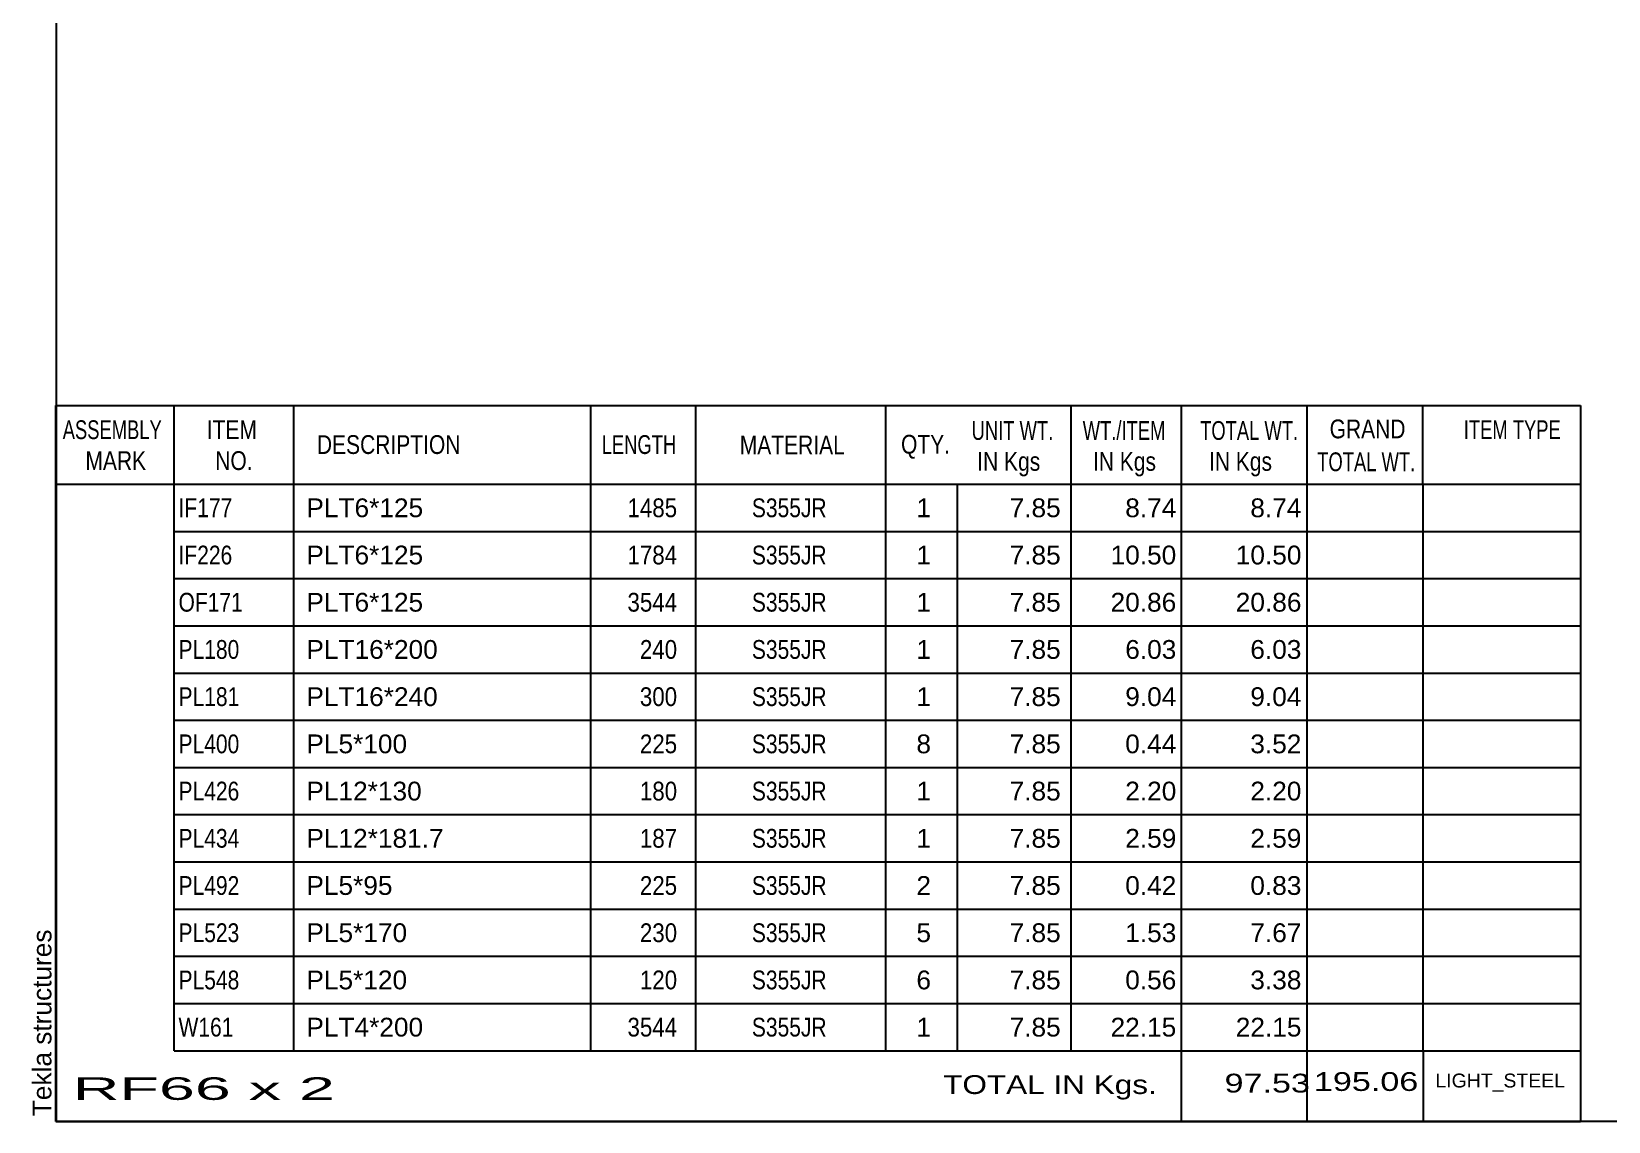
# Model space of a CAD drawing. Header units: millimetres. Extents: x -28 to 375, y -187 to 90.
# Drawn here: x -27.7 to 132.5, y -187 to -76.2 of the extents above; entities that cross this region are included whole.
import ezdxf

# ---------------------------------------------------------------- set-up
doc = ezdxf.new("R2010")
doc.units = ezdxf.units.MM
doc.styles.add('Arial', font='ARIAL.TTF', dxfattribs={"height": 0.2})

# ---------------------------------------------------------------- blocks, each defined once
blk = doc.blocks.new('Unknown-626819748-1210')
at = {"color": 5, "linetype": 'Continuous'}
for p, q in [((-25.18, 90.05), (-25.18, -186.95)), ((-25.18, -186.95), (374.82, -186.95))]:
    blk.add_line(p, q, dxfattribs=at)
at = {"color": 174, "linetype": 'Continuous', "style": 'Arial'}
blk.add_text('Tekla structures', height=1.9102, rotation=90, dxfattribs=at).set_placement((-25.68, -186.45))
blk = doc.blocks.new('CBS_BOM-626819748-5605')
at = {"color": 7, "linetype": 'Continuous'}
for p, q in [((-25.22, -122.19), (-25.22, -114.19)), ((-25.21, -114.19), (129.71, -114.19)), ((-13.22, -122.19), (-13.22, -114.19)), ((-1.03, -122.19), (-1.03, -114.19)), ((29.14, -122.19), (29.14, -114.19)), ((39.82, -122.19), (39.82, -114.19)), ((59.13, -122.19), (59.13, -114.19)), ((77.94, -122.19), (77.94, -114.19)), ((89.15, -122.19), (89.15, -114.19)), ((101.93, -122.19), (101.93, -114.19)), ((113.68, -122.19), (113.68, -114.19)), ((129.71, -114.19), (129.7, -122.18)), ((-25.22, -122.19), (129.71, -122.19)), ((-25.22, -126.99), (-25.22, -122.19)), ((-13.22, -126.99), (-13.22, -122.19)), ((-1.03, -126.99), (-1.03, -122.19)), ((29.14, -126.99), (29.14, -122.19)), ((39.82, -126.99), (39.82, -122.19)), ((59.13, -126.99), (59.13, -122.19)), ((66.4, -126.99), (66.4, -122.19)), ((77.94, -126.99), (77.94, -122.19)), ((89.15, -126.99), (89.15, -122.19)), ((101.93, -126.99), (101.93, -122.19)), ((113.7, -126.99), (113.7, -122.19)), ((129.71, -122.19), (129.71, -126.99)), ((-25.22, -131.79), (-25.22, -126.99)), ((-13.22, -126.99), (129.71, -126.99)), ((-13.22, -131.79), (-13.22, -126.99)), ((-1.03, -131.79), (-1.03, -126.99)), ((29.14, -131.79), (29.14, -126.99)), ((39.82, -131.79), (39.82, -126.99)), ((59.13, -131.79), (59.13, -126.99)), ((66.4, -131.79), (66.4, -126.99)), ((77.94, -131.79), (77.94, -126.99)), ((89.15, -131.79), (89.15, -126.99)), ((101.93, -131.79), (101.93, -126.99)), ((113.7, -131.79), (113.7, -126.99)), ((129.71, -126.99), (129.71, -131.79)), ((-25.22, -136.59), (-25.22, -131.79)), ((-13.22, -131.79), (129.71, -131.79)), ((-13.22, -136.59), (-13.22, -131.79)), ((-1.03, -136.59), (-1.03, -131.79)), ((29.14, -136.59), (29.14, -131.79)), ((39.82, -136.59), (39.82, -131.79)), ((59.13, -136.59), (59.13, -131.79)), ((66.4, -136.59), (66.4, -131.79)), ((77.94, -136.59), (77.94, -131.79)), ((89.15, -136.59), (89.15, -131.79)), ((101.93, -136.59), (101.93, -131.79)), ((113.7, -136.59), (113.7, -131.79)), ((129.71, -131.79), (129.71, -136.59)), ((-25.22, -141.39), (-25.22, -136.59)), ((-13.22, -136.59), (129.71, -136.59)), ((-13.22, -141.39), (-13.22, -136.59)), ((-1.03, -141.39), (-1.03, -136.59)), ((29.14, -141.39), (29.14, -136.59)), ((39.82, -141.39), (39.82, -136.59)), ((59.13, -141.39), (59.13, -136.59)), ((66.4, -141.39), (66.4, -136.59)), ((77.94, -141.39), (77.94, -136.59)), ((89.15, -141.39), (89.15, -136.59)), ((101.93, -141.39), (101.93, -136.59)), ((113.7, -141.39), (113.7, -136.59)), ((129.71, -136.59), (129.71, -141.39)), ((-25.22, -146.19), (-25.22, -141.39)), ((-13.22, -141.39), (129.71, -141.39)), ((-13.22, -146.19), (-13.22, -141.39)), ((-1.03, -146.19), (-1.03, -141.39)), ((29.14, -146.19), (29.14, -141.39)), ((39.82, -146.19), (39.82, -141.39)), ((59.13, -146.19), (59.13, -141.39)), ((66.4, -146.19), (66.4, -141.39)), ((77.94, -146.19), (77.94, -141.39)), ((89.15, -146.19), (89.15, -141.39)), ((101.93, -146.19), (101.93, -141.39)), ((113.7, -146.19), (113.7, -141.39)), ((129.71, -141.39), (129.71, -146.19)), ((-25.22, -150.99), (-25.22, -146.19)), ((-13.22, -146.19), (129.71, -146.19)), ((-13.22, -150.99), (-13.22, -146.19)), ((-1.03, -150.99), (-1.03, -146.19)), ((29.14, -150.99), (29.14, -146.19)), ((39.82, -150.99), (39.82, -146.19)), ((59.13, -150.99), (59.13, -146.19)), ((66.4, -150.99), (66.4, -146.19)), ((77.94, -150.99), (77.94, -146.19)), ((89.15, -150.99), (89.15, -146.19)), ((101.93, -150.99), (101.93, -146.19)), ((113.7, -150.99), (113.7, -146.19)), ((129.71, -146.19), (129.71, -150.99)), ((-25.22, -155.79), (-25.22, -150.99)), ((-13.22, -150.99), (129.71, -150.99)), ((-13.22, -155.79), (-13.22, -150.99)), ((-1.03, -155.79), (-1.03, -150.99)), ((29.14, -155.79), (29.14, -150.99)), ((39.82, -155.79), (39.82, -150.99)), ((59.13, -155.79), (59.13, -150.99)), ((66.4, -155.79), (66.4, -150.99)), ((77.94, -155.79), (77.94, -150.99)), ((89.15, -155.79), (89.15, -150.99)), ((101.93, -155.79), (101.93, -150.99)), ((113.7, -155.79), (113.7, -150.99)), ((129.71, -150.99), (129.71, -155.79)), ((-25.22, -160.59), (-25.22, -155.79)), ((-13.22, -155.79), (129.71, -155.79)), ((-13.22, -160.59), (-13.22, -155.79)), ((-1.03, -160.59), (-1.03, -155.79)), ((29.14, -160.59), (29.14, -155.79)), ((39.82, -160.59), (39.82, -155.79)), ((59.13, -160.59), (59.13, -155.79)), ((66.4, -160.59), (66.4, -155.79)), ((77.94, -160.59), (77.94, -155.79)), ((89.15, -160.59), (89.15, -155.79)), ((101.93, -160.59), (101.93, -155.79)), ((113.7, -160.59), (113.7, -155.79)), ((129.71, -155.79), (129.71, -160.59)), ((-25.22, -165.39), (-25.22, -160.59)), ((-13.22, -160.59), (129.71, -160.59)), ((-13.22, -165.39), (-13.22, -160.59)), ((-1.03, -165.39), (-1.03, -160.59)), ((29.14, -165.39), (29.14, -160.59)), ((39.82, -165.39), (39.82, -160.59)), ((59.13, -165.39), (59.13, -160.59)), ((66.4, -165.39), (66.4, -160.59)), ((77.94, -165.39), (77.94, -160.59)), ((89.15, -165.39), (89.15, -160.59)), ((101.93, -165.39), (101.93, -160.59)), ((113.7, -165.39), (113.7, -160.59)), ((129.71, -160.59), (129.71, -165.39)), ((-25.22, -170.19), (-25.22, -165.39)), ((-13.22, -165.39), (129.71, -165.39)), ((-13.22, -170.19), (-13.22, -165.39)), ((-1.03, -170.19), (-1.03, -165.39)), ((29.14, -170.19), (29.14, -165.39)), ((39.82, -170.19), (39.82, -165.39)), ((59.13, -170.19), (59.13, -165.39)), ((66.4, -170.19), (66.4, -165.39)), ((77.94, -170.19), (77.94, -165.39)), ((89.15, -170.19), (89.15, -165.39)), ((101.93, -170.19), (101.93, -165.39)), ((113.7, -170.19), (113.7, -165.39)), ((129.71, -165.39), (129.71, -170.19)), ((-25.22, -174.99), (-25.22, -170.19)), ((-13.22, -170.19), (129.71, -170.19)), ((-13.22, -174.99), (-13.22, -170.19)), ((-1.03, -174.99), (-1.03, -170.19)), ((29.14, -174.99), (29.14, -170.19)), ((39.82, -174.99), (39.82, -170.19)), ((59.13, -174.99), (59.13, -170.19)), ((66.4, -174.99), (66.4, -170.19)), ((77.94, -174.99), (77.94, -170.19)), ((89.15, -174.99), (89.15, -170.19)), ((101.93, -174.99), (101.93, -170.19)), ((113.7, -174.99), (113.7, -170.19)), ((129.71, -170.19), (129.71, -174.99)), ((-25.22, -179.79), (-25.22, -174.99)), ((-13.22, -174.99), (129.71, -174.99)), ((-13.22, -179.79), (-13.22, -174.99)), ((-1.03, -179.79), (-1.03, -174.99)), ((29.14, -179.79), (29.14, -174.99)), ((39.82, -179.79), (39.82, -174.99)), ((59.13, -179.79), (59.13, -174.99)), ((66.4, -179.79), (66.4, -174.99)), ((77.94, -179.79), (77.94, -174.99)), ((89.15, -179.79), (89.15, -174.99)), ((101.93, -179.79), (101.93, -174.99)), ((113.7, -179.79), (113.7, -174.99)), ((129.71, -174.99), (129.71, -179.79)), ((-25.22, -186.99), (-25.22, -179.8)), ((-13.22, -179.79), (129.71, -179.79)), ((89.15, -186.99), (89.15, -179.8)), ((101.93, -186.99), (101.93, -179.8)), ((113.74, -186.99), (113.74, -179.8)), ((129.71, -179.79), (129.71, -186.99)), ((-25.22, -186.99), (129.71, -186.99))]:
    blk.add_line(p, q, dxfattribs=at)
at = {"color": 3, "linetype": 'Continuous', "style": 'Arial'}
for s, height, width, p in [('ASSEMBLY', 1.91, 0.7, (-24.53, -117.61)), ('ITEM', 1.91, 0.8, (-9.89, -117.61)), ('UNIT WT.', 1.91, 0.7, (67.83, -117.69)), ('WT./ITEM', 1.91, 0.7, (79.12, -117.69)), ('TOTAL WT.', 1.91, 0.7, (91.05, -117.69)), ('GRAND', 1.91, 0.8, (104.21, -117.53)), ('ITEM TYPE', 1.91, 0.7, (117.84, -117.61)), ('DESCRIPTION', 1.9102, 0.8, (1.3, -119.12)), ('LENGTH', 1.91, 0.7, (30.24, -119.12)), ('MATERIAL', 1.91, 0.8, (44.27, -119.16)), ('QTY.', 1.91, 0.8, (60.66, -119.09)), ('MARK', 1.91, 0.8, (-22.22, -120.75)), ('NO.', 1.91, 0.8, (-9.03, -120.75)), ('IN Kgs', 1.91, 0.8, (68.4, -120.83)), ('IN Kgs', 1.91, 0.8, (80.16, -120.83)), ('IN Kgs', 1.91, 0.8, (91.95, -120.83)), ('TOTAL WT.', 1.91, 0.7, (102.95, -120.87))]:
    blk.add_text(s, height=height, dxfattribs=dict(at, width=width)).set_placement(p)
at = {"color": 7, "linetype": 'Continuous', "style": 'Arial'}
for s, width, p in [('IF177', 0.8, (-12.76, -125.55)), ('1485', 0.85, (32.86, -125.55)), ('S355JR', 0.8, (45.5, -125.55)), ('IF226', 0.8, (-12.76, -130.35)), ('1784', 0.85, (32.86, -130.35)), ('S355JR', 0.8, (45.5, -130.35)), ('OF171', 0.8, (-12.76, -135.15)), ('3544', 0.85, (32.86, -135.15)), ('S355JR', 0.8, (45.5, -135.15)), ('PL180', 0.8, (-12.76, -139.95)), ('240', 0.85, (34.12, -139.95)), ('S355JR', 0.8, (45.5, -139.95)), ('PL181', 0.8, (-12.76, -144.75)), ('300', 0.85, (34.12, -144.75)), ('S355JR', 0.8, (45.5, -144.75)), ('PL400', 0.8, (-12.76, -149.55)), ('225', 0.85, (34.12, -149.55)), ('S355JR', 0.8, (45.5, -149.55)), ('PL426', 0.8, (-12.76, -154.35)), ('180', 0.85, (34.12, -154.35)), ('S355JR', 0.8, (45.5, -154.35)), ('PL434', 0.8, (-12.76, -159.15)), ('187', 0.85, (34.12, -159.15)), ('S355JR', 0.8, (45.5, -159.15)), ('PL492', 0.8, (-12.76, -163.95)), ('225', 0.85, (34.12, -163.95)), ('S355JR', 0.8, (45.5, -163.95)), ('PL523', 0.8, (-12.76, -168.75)), ('230', 0.85, (34.12, -168.75)), ('S355JR', 0.8, (45.5, -168.75)), ('PL548', 0.8, (-12.76, -173.55)), ('120', 0.85, (34.12, -173.55)), ('S355JR', 0.8, (45.5, -173.55)), ('W161', 0.8, (-12.76, -178.35)), ('3544', 0.85, (32.86, -178.35)), ('S355JR', 0.8, (45.5, -178.35))]:
    blk.add_text(s, height=1.91, dxfattribs=dict(at, width=width)).set_placement(p)
for s, p in [('PLT6*125', (0.23, -125.55)), ('1', (62.22, -125.55)), ('7.85', (71.69, -125.55)), ('8.74', (83.44, -125.55)), ('8.74', (96.15, -125.55)), ('PLT6*125', (0.23, -130.35)), ('1', (62.22, -130.35)), ('7.85', (71.69, -130.35)), ('10.50', (81.95, -130.35)), ('10.50', (94.67, -130.35)), ('PLT6*125', (0.23, -135.15)), ('1', (62.22, -135.15)), ('7.85', (71.69, -135.15)), ('20.86', (81.95, -135.15)), ('20.86', (94.67, -135.15)), ('PLT16*200', (0.23, -139.95)), ('1', (62.22, -139.95)), ('7.85', (71.69, -139.95)), ('6.03', (83.44, -139.95)), ('6.03', (96.15, -139.95)), ('PLT16*240', (0.23, -144.75)), ('1', (62.22, -144.75)), ('7.85', (71.69, -144.75)), ('9.04', (83.44, -144.75)), ('9.04', (96.15, -144.75)), ('PL5*100', (0.23, -149.55)), ('8', (62.22, -149.55)), ('7.85', (71.69, -149.55)), ('0.44', (83.44, -149.55)), ('3.52', (96.15, -149.55)), ('PL12*130', (0.23, -154.35)), ('1', (62.22, -154.35)), ('7.85', (71.69, -154.35)), ('2.20', (83.44, -154.35)), ('2.20', (96.15, -154.35)), ('PL12*181.7', (0.23, -159.15)), ('1', (62.22, -159.15)), ('7.85', (71.69, -159.15)), ('2.59', (83.44, -159.15)), ('2.59', (96.15, -159.15)), ('PL5*95', (0.23, -163.95)), ('2', (62.22, -163.95)), ('7.85', (71.69, -163.95)), ('0.42', (83.44, -163.95)), ('0.83', (96.15, -163.95)), ('PL5*170', (0.23, -168.75)), ('5', (62.22, -168.75)), ('7.85', (71.69, -168.75)), ('1.53', (83.44, -168.75)), ('7.67', (96.15, -168.75)), ('PL5*120', (0.23, -173.55)), ('6', (62.22, -173.55)), ('7.85', (71.69, -173.55)), ('0.56', (83.44, -173.55)), ('3.38', (96.15, -173.55)), ('PLT4*200', (0.23, -178.35)), ('1', (62.22, -178.35)), ('7.85', (71.69, -178.35)), ('22.15', (81.95, -178.35)), ('22.15', (94.67, -178.35))]:
    blk.add_text(s, height=1.91, dxfattribs=at).set_placement(p)
at = {"color": 6, "linetype": 'Continuous', "style": 'Arial'}
for s, height, width, p in [('RF66 x 2', 2.292, 2.05, (-23.5, -184.79)), ('TOTAL IN Kgs.', 1.9102, 1.2, (64.94, -184.19)), ('97.53', 1.91, 1.3, (93.53, -184.04)), ('195.06', 1.91, 1.3, (102.61, -183.88))]:
    blk.add_text(s, height=height, dxfattribs=dict(at, width=width)).set_placement(p)
blk.add_text('LIGHT_STEEL', height=1.4135, dxfattribs=at).set_placement((114.96, -183.53))

msp = doc.modelspace()

# ---------------------------------------------------------------- block references
for name in ['Unknown-626819748-1210', 'CBS_BOM-626819748-5605']:
    msp.add_blockref(name, (0, 0))

doc.saveas('drawing.dxf')
